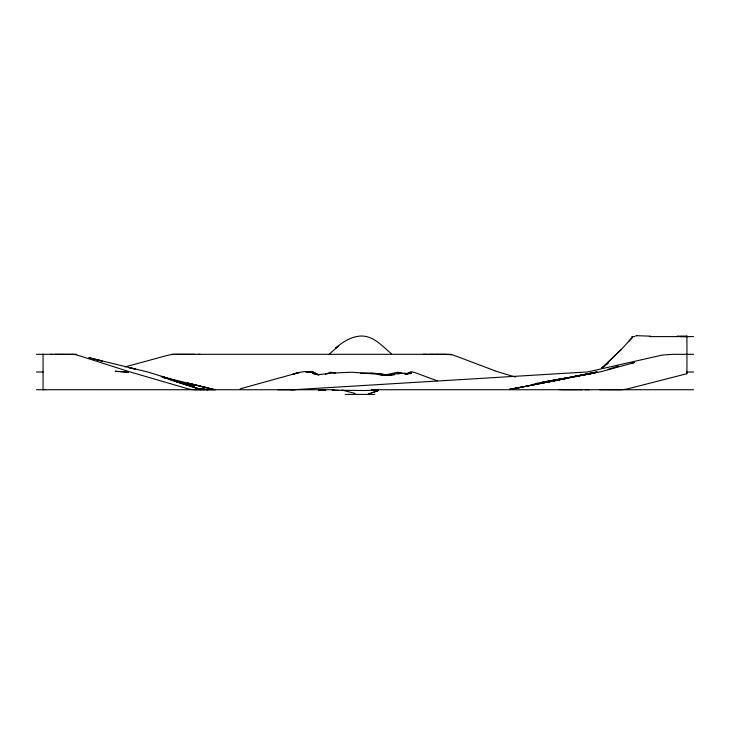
<?xml version="1.0" encoding="UTF-8"?>
<svg xmlns="http://www.w3.org/2000/svg" width="730" height="730" viewBox="0 0 730 730"><rect width="100%" height="100%" fill="white"/><g stroke="black" fill="none" stroke-linecap="round" stroke-linejoin="round"><path stroke-width="1.09" d="M628.576 341.549L631.779 337.963M328.765 354.579L338.72 345.819L335.426 348.31C342.014 342.516 349.551 337.488 358.43 336.265C372.154 334.203 381.863 345.746 391.28 353.667M601.52 368.495L608.09 363.093L601.52 368.522L621.23 349.533L632.618 337.224M621.23 349.533L601.52 368.422M406.026 374.38L410.99 371.707L414.202 372.327L437.27 380.841M406.026 374.125L407.632 373.358M325.58 374.216L330.498 372.227L335.399 373.003M594.95 372.574L596.83 371.889M406.026 374.216L410.99 372.428M562.1 379.052L596.83 371.908M371.57 392.968L378.14 390.678L368.312 393.853M608.09 369.389L613.72 367.591M614.66 367.29L618.41 366.104M594.95 372.629L596.83 372.072M630.957 363.567L634.37 362.564L601.52 371.588L509.54 389.464M125.177 366.898L167.079 355.464M240.17 388.825L299.3 372.455L292.73 374.317C299.939 371.935 308.799 369.9 315.844 373.523M686.93 373.696L627.8 388.825A39.703 39.703 0 0 1 620.427 389.774L606.511 389.729M405.488 374.015L410.99 372.738L405.488 374.034L410.99 373.532L404.42 373.313L407.632 374.043C397.969 371.26 388.031 377.492 378.14 374.399L391.28 375.302L351.86 372.218L332.15 373.094L319.01 374.609L312.44 373.404L319.01 374.901L312.44 372.035L305.87 372.017L312.44 371.552L318.216 374.992M548.96 381.653L542.39 382.921L555.53 380.512L509.54 389.501L561.005 379.308M568.67 377.812L555.53 380.403M522.68 387L509.54 389.482L516.11 388.205M581.81 375.156L587.285 374.079M573.05 376.671L575.24 376.251M577.43 375.831L586.19 374.134M531.44 384.646L535.82 383.816M548.96 381.763L568.67 378.03M509.54 389.482L516.11 388.223M594.95 372.857L542.39 382.283L594.95 372.875L575.24 376.397L581.81 375.22M535.82 383.478L568.67 377.547M360.62 373.331L371.57 372.902L386.316 374.673L397.85 372.227L402.851 373.349M405.488 374.125L407.632 373.86L404.42 373.833M637.527 335.526L635.912 335.654L650.804 336.192M677.084 336.256L686.93 336.092M277.947 389.729L291.097 389.747A100.293 100.284 0 0 0 295.203 389.637L586.728 371.971A34.657 34.657 0 0 0 589.21 371.597L662.292 355.063L672.96 354.296A108.496 108.496 0 0 0 675.433 354.333L693.5 354.315M378.14 389.984L365 390.523L332.15 390.167M208.953 389.729L195.001 389.765A37.796 37.796 0 0 1 186.798 388.46L130.132 371.962L85.766 357.791A103.505 103.505 0 0 1 83.302 356.988A72.279 72.279 0 0 1 81.669 356.404L74.296 354.379L54.577 354.315M319.01 389.784L323.39 389.747L36.5 389.729M371.57 389.893L378.14 389.829M319.01 389.665L325.58 389.647M680.36 336.712L686.93 336.703M429.039 354.315L433.985 354.305M631.733 336.603L635.027 336.603M649.755 336.603L678.955 336.603M686.766 336.603L693.5 336.603M190.074 354.305L175.291 354.278A39.949 39.949 0 0 0 167.079 355.483M198.277 354.315L199.92 354.315M36.5 354.315L76.696 354.315M171.395 354.315L451.386 354.315M50.48 354.315L52.131 354.315M36.5 372.017L43.116 372.017M686.738 372.017L693.5 372.017M209.775 389.729L215.523 389.729M577.704 389.729L562.921 389.756A37.267 37.267 0 0 1 558.806 389.446M585.086 389.729L589.21 389.729M600.014 389.729L605.717 389.729M325.407 389.729L334.468 389.729M378.532 389.729L693.5 389.729M578.525 389.729L582.631 389.729M325.58 390.276L319.01 390.112M345.153 394.41L374.8 394.41M434.806 354.296L442.225 354.351A50.489 50.489 0 0 0 444.661 354.269L452.855 354.908L494.748 370.694M423.318 354.315L427.388 354.315M190.895 354.305L195.001 354.315M319.01 389.856L325.58 389.893M686.93 336.53L677.084 336.448M371.57 389.619L378.14 389.665M319.01 390.012L325.58 390.094M335.426 390.276L338.72 390.313M207.32 387.885L187.61 383.104L213.89 389.437L161.33 376.68M167.9 378.806L194.18 386.435L148.19 372.118L89.06 357.755M342.005 390.048L355.118 393.452M95.63 359.425L102.2 361.113L89.06 357.682M515.289 377.018L498.855 372.118A100.311 100.311 0 0 1 494.748 370.694M194.18 387.338L200.75 389.355L167.9 378.906L200.75 389.71M187.61 385.285L174.47 381.106M312.44 372.017L316.19 374.134M686.93 335.992L686.93 373.787M43.07 354.059L43.07 389.729A41.765 41.765 0 0 0 45.543 389.482M295.194 389.637A100.183 100.183 0 0 1 291.097 389.747M559.91 379.217L557.72 379.637L559.91 379.208M555.53 380.056L550.055 381.106L555.53 380.065M593.855 372.656L588.38 373.714L593.855 372.674M544.58 382.146L542.39 382.566L544.58 382.146M410.99 373.112L407.632 373.55L410.99 373.112M401.217 373.395L397.85 373.696L401.217 373.395M394.583 374.627L391.28 374.864L394.583 374.627M128.48 372.19L115.34 371.278L128.48 372.19M384.71 374.609L378.14 374.107L384.71 374.609M207.32 389.72L200.75 388.369L207.32 389.784M135.05 369.015L128.48 367.473L135.05 369.042M166.805 378.496L163.52 377.565L166.805 378.487M167.9 378.313L161.33 376.388L167.9 378.35"/></g></svg>
